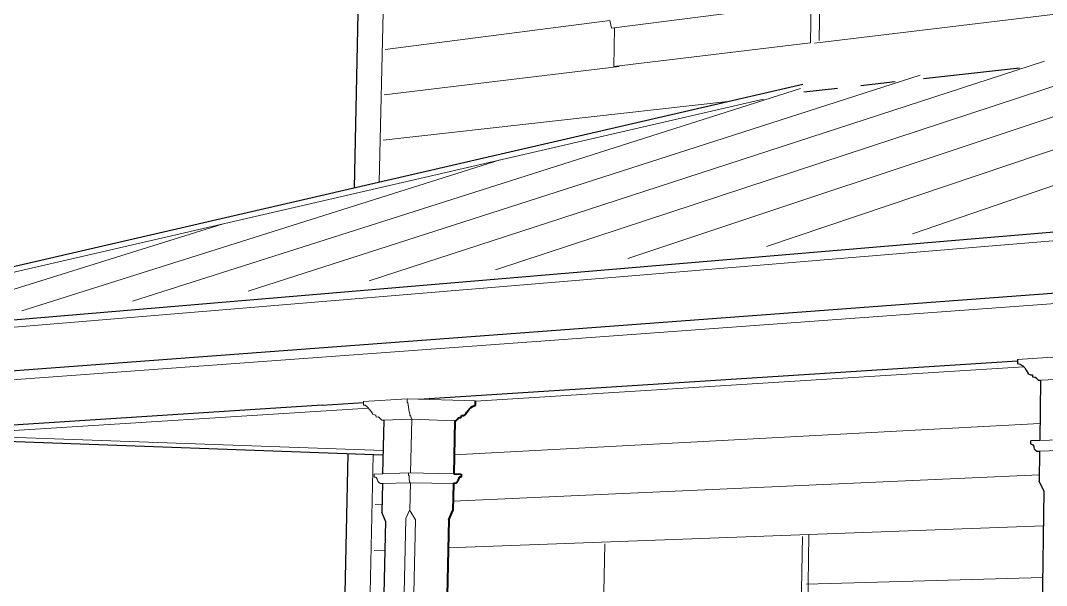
# Model space of a CAD drawing. Header units: inches. Extents: x -54 to 15382, y 469 to 41738.
# Drawn here: x 1100.9 to 1415.7, y 11396.4 to 11569.8 of the extents above; entities that cross this region are included whole.
import ezdxf

# ---------------------------------------------------------------- set-up
doc = ezdxf.new("R2010")
doc.units = ezdxf.units.IN
doc.header["$MEASUREMENT"] = 0
for name, color, linetype, lineweight in [('1', 7, 'Continuous', 9), ('2', 7, 'Continuous', 18), ('3', 7, 'Continuous', 30), ('4', 7, 'Continuous', 40)]:
    doc.layers.add(name, color=color, linetype=linetype, lineweight=lineweight)

msp = doc.modelspace()

# ---------------------------------------------------------------- linework, layer by layer
at = {"layer": '1'}
for p, q in [((1345.9371646, 11563.6170295), (1348.5900499, 11741.5167342)), ((1215.2150441, 11712.6615786), (1210.9345409, 11520.227646)), ((1343.2295284, 11562.9237174), (1343.4307493, 11575.3118341)), ((1344.5261461, 11562.885798), (1460.5100606, 11576.8065858)), ((1374.5052471, 11504.3177347), (1585.2053659, 11576.5208616)), ((1212.7411412, 11560.9194514), (1281.7049458, 11569.7645167)), ((1281.7049458, 11569.7645167), (1282.1771894, 11567.437362)), ((1329.7994985, 11500.4590739), (1539.8632366, 11571.4153039)), ((1282.9384154, 11555.6809341), (1283.1640644, 11567.5625901)), ((1287.2100203, 11496.7830736), (1496.4789899, 11566.5302052)), ((1282.9384154, 11555.6809341), (1343.2295284, 11562.9237174)), ((1246.5900178, 11493.2770634), (1454.9284933, 11561.8515881)), ((1207.8059657, 11489.9295185), (1415.0978904, 11557.3666324)), ((1170.7361426, 11486.7299328), (1376.8825596, 11553.0635575)), ((1212.4327894, 11547.0314997), (1284.5534074, 11555.6876639)), ((1135.269354, 11483.6687089), (1340.1861961, 11548.9315195)), ((1019.4856013, 11474.1941283), (1328.8398266, 11545.6997609)), ((1212.124046, 11533.1259141), (1317.9018256, 11544.9494114)), ((1101.3038191, 11480.7370619), (1248.0820663, 11527.0330214)), ((1016.7430543, 11468.8570606), (1684.3814332, 11524.4246554)), ((1068.7461948, 11477.9269349), (1162.7676162, 11507.3130265)), ((1046.7599197, 11455.8255844), (1684.1069081, 11502.344588)), ((1240.5138711, 11452.9408524), (1408.7113987, 11463.5426872)), ((1207.6119394, 11450.8669762), (1077.6438082, 11442.6748186)), ((1233.8906969, 11436.5048317), (1413.6546522, 11446.1453233)), ((1212.129985, 11437.8081279), (1077.6438082, 11442.6748186)), ((1209.0732414, 11436.5512233), (1203.4155825, 11182.2059984)), ((1209.3326396, 11430.5408619), (1219.9102404, 11430.9551246)), ((1209.3406544, 11429.7073272), (1209.3326396, 11430.5408619)), ((1219.9102404, 11430.9551246), (1233.7678077, 11430.6852826)), ((1272.0538809, 11424.005998), (1413.4507548, 11430.4080274)), ((1209.7734513, 11429.7073272), (1209.3406544, 11429.7073272)), ((1210.0219087, 11429.5229878), (1209.7734513, 11429.7073272)), ((1210.2891821, 11429.0917876), (1210.0219087, 11429.5229878)), ((1210.5396433, 11428.4606254), (1210.2891821, 11429.0917876)), ((1210.8201598, 11428.0097954), (1210.5396433, 11428.4606254)), ((1211.2709898, 11427.6992235), (1210.8201598, 11428.0097954)), ((1211.7318384, 11427.6791866), (1211.2709898, 11427.6992235)), ((1272.0538809, 11424.005998), (1233.5899887, 11422.2644675)), ((1211.7659048, 11421.3386956), (1209.6399137, 11421.2423582)), ((1220.1891463, 11419.5917826), (1219.0706391, 11416.9948357)), ((1219.0706391, 11416.9948357), (1214.0651215, 11187.0731341)), ((1232.1110993, 11408.0182722), (1414.7098156, 11414.7643124)), ((1339.9204985, 11237.3312575), (1342.7576571, 11412.0002325)), ((1280.1573008, 11409.2400416), (1277.9841434, 11294.8114161)), ((1209.3276132, 11407.1765449), (1212.6202394, 11407.2981898)), ((1341.9776587, 11396.8382067), (1414.5054223, 11398.9075604))]:
    msp.add_line(p, q, dxfattribs=at)
at = {"layer": '1', "ltscale": 0.25}
msp.add_line((1413.5867166, 11440.9018928), (1423.9785286, 11441.3164597), dxfattribs=at)
at = {"layer": '2'}
for p, q in [((1282.1771894, 11567.437362), (1342.4336353, 11575.0835189)), ((1240.5149556, 11453.0623208), (1219.493476, 11453.7387641)), ((1220.9065055, 11447.4471593), (1220.5480746, 11430.9427044)), ((1220.2459914, 11427.9484324), (1211.7318384, 11427.6791866)), ((1220.4833331, 11427.9615901), (1220.2976943, 11419.4135908)), ((1233.7048767, 11427.7051174), (1220.3936036, 11427.9633307)), ((1222.0480884, 11416.5401522), (1220.2976943, 11419.4135908)), ((1222.0480884, 11416.5401522), (1217.0827635, 11187.0353599)), ((1337.9459064, 11237.6388125), (1340.7692969, 11411.4601629))]:
    msp.add_line(p, q, dxfattribs=at)
at = {"layer": '2', "ltscale": 0.25}
for p, q in [((1220.9091556, 11447.4443054), (1234.1107668, 11446.9264807)), ((1424.3102117, 11437.9857153), (1413.5440286, 11437.6071263))]:
    msp.add_line(p, q, dxfattribs=at)
at = {"layer": '2'}
for points in [[(1406.7553842, 11465.810228), (1423.7562569, 11466.8929765)], [(1414.0823924, 11459.431302), (1424.5434094, 11459.9304146)], [(1206.0662604, 11452.8658874), (1219.493476, 11453.7387641)], [(1206.0662604, 11452.8658874), (1206.0662604, 11451.757722), (1206.5942325, 11451.757722), (1207.2754869, 11451.2768366), (1208.1571102, 11450.2028591), (1208.6620398, 11449.4655015), (1208.9611687, 11449.0058955), (1209.6724784, 11448.6552499), (1209.9029027, 11448.6652683), (1209.9930687, 11448.1242722), (1210.7428183, 11448.131473), (1211.1435562, 11447.750772), (1211.6945707, 11447.1596837), (1212.1253639, 11447.1095914), (1220.7053731, 11447.4710382)], [(1219.493476, 11453.7387641), (1219.493476, 11452.6166981), (1219.7371246, 11452.5589918), (1219.9029768, 11451.1568148), (1220.0908227, 11449.6665709), (1220.3037147, 11449.1280794), (1220.3037147, 11448.7022955), (1220.5166067, 11448.4768804), (1220.6887498, 11447.9151724), (1220.7789158, 11447.5845636), (1220.9091556, 11447.4443054)], [(1219.9102404, 11430.9551246), (1219.932755, 11430.3076471), (1220.0629948, 11430.037149), (1220.1531609, 11429.205618), (1220.2132715, 11428.2538656), (1220.3936036, 11427.9633307)]]:
    msp.add_lwpolyline(points, dxfattribs=at)
at = {"layer": '3'}
for p, q in [((1207.5375025, 11710.9868492), (1203.1867495, 11518.4370137)), ((1407.3988045, 11555.2082956), (1377.9715886, 11551.9150157)), ((1012.807775, 11474.4375391), (1340.8934759, 11550.2631312)), ((1369.2714109, 11550.9413551), (1358.6572533, 11549.7534958)), ((1351.5456732, 11548.9576195), (1341.2413239, 11547.8044317)), ((1014.1187339, 11470.7465241), (1684.406883, 11527.4869309)), ((1017.247265, 11456.2653996), (1684.3616374, 11506.1209135)), ((1223.1035479, 11453.6225968), (1406.7562668, 11465.3916376)), ((1413.8266315, 11459.4190992), (1413.5867166, 11440.9018928)), ((1193.3909269, 11451.718519), (1206.0662604, 11452.5307941)), ((1193.3909269, 11451.718519), (1058.6997511, 11443.0870871)), ((1212.335803, 11447.1184565), (1211.9716165, 11430.6442152)), ((1212.0998002, 11436.4426963), (1075.4269263, 11441.3987655)), ((1415.0478565, 11440.9893971), (1415.0475807, 11440.9679978)), ((1201.3427656, 11436.8284246), (1195.5323807, 11179.6801414)), ((1413.5440286, 11437.6071263), (1413.4258413, 11428.4851469)), ((1213.1368089, 11430.7215743), (1213.1361086, 11430.6898215)), ((1211.9061922, 11427.6847003), (1211.7117719, 11418.8899558)), ((1414.8472643, 11425.4275276), (1413.4258413, 11428.4851469)), ((1414.8472643, 11425.4275276), (1411.5409046, 11168.921426)), ((1212.8154834, 11416.1513552), (1211.7117719, 11418.8899558)), ((1212.8154834, 11416.1513552), (1207.7766693, 11187.6708269))]:
    msp.add_line(p, q, dxfattribs=at)
for points in [[(1406.7553842, 11465.810228), (1406.7580747, 11464.5341969), (1407.4912997, 11464.3225572), (1408.4330337, 11463.8416718), (1408.9740298, 11463.2606019), (1409.4248599, 11462.4591262), (1409.6953579, 11461.9882593), (1410.0359851, 11461.4773185), (1410.3465569, 11461.2268574), (1410.7873686, 11461.106636), (1411.3383831, 11461.0865991), (1411.3283647, 11460.4053448), (1412.0496928, 11460.3752894), (1412.4103569, 11460.3552525), (1412.4203753, 11460.1448652), (1412.744112, 11459.9211486), (1412.9925695, 11459.6566616), (1413.0659489, 11459.3828058), (1413.8266315, 11459.4190992)], [(1413.5867166, 11440.9018928), (1410.907327, 11440.7806489), (1410.7570503, 11440.6203537), (1410.8071425, 11439.9090441), (1411.1377513, 11439.8389149), (1411.4883969, 11439.5684169), (1411.7588949, 11439.1479627), (1411.8113115, 11438.7789553), (1411.930034, 11438.3614145), (1412.2121535, 11438.0331301), (1412.7234349, 11437.676273), (1413.180276, 11437.5961254), (1413.4607925, 11437.6041402), (1413.5440286, 11437.6071263)]]:
    msp.add_lwpolyline(points, dxfattribs=at)
at = {"layer": '4'}
for p, q in [((1240.5024325, 11451.6597383), (1240.5149556, 11453.0623208)), ((1237.5219448, 11449.0674653), (1237.8350212, 11449.5934338)), ((1237.8350212, 11449.5934338), (1238.210713, 11450.1444483)), ((1238.210713, 11450.1444483), (1238.4987433, 11450.5577092)), ((1238.4987433, 11450.5577092), (1239.0497578, 11451.0586315)), ((1239.0497578, 11451.0586315), (1239.5632032, 11451.384231)), ((1239.5632032, 11451.384231), (1239.9388949, 11451.5345077)), ((1239.9388949, 11451.5345077), (1240.2770175, 11451.6221691)), ((1240.2770175, 11451.6221691), (1240.5024325, 11451.6597383)), ((1234.1107668, 11446.9264807), (1233.7678077, 11430.6852826)), ((1236.106487, 11447.9691344), (1236.1565793, 11448.6203335)), ((1236.1565793, 11448.6203335), (1236.7476676, 11448.6203335)), ((1236.7476676, 11448.6203335), (1237.1712992, 11448.7669119)), ((1237.1712992, 11448.7669119), (1237.5219448, 11449.0674653)), ((1233.7678077, 11430.6852826), (1236.0773883, 11430.6403092)), ((1236.0773883, 11430.6403092), (1236.0863297, 11429.6937914)), ((1233.7048767, 11427.7051174), (1233.5299893, 11419.4231314)), ((1234.4692723, 11427.8202618), (1233.7048767, 11427.7051174)), ((1234.7821685, 11428.0562162), (1234.4692723, 11427.8202618)), ((1235.061269, 11428.4168228), (1234.7821685, 11428.0562162)), ((1235.1886769, 11428.8923157), (1235.061269, 11428.4168228)), ((1235.3682075, 11429.3283185), (1235.1886769, 11428.8923157)), ((1235.4195019, 11429.6489088), (1235.3682075, 11429.3283185)), ((1236.0863297, 11429.6937914), (1235.4195019, 11429.6489088)), ((1232.2920663, 11416.5665236), (1233.5299893, 11419.4231314)), ((1232.2920663, 11416.5665236), (1227.4529752, 11187.9846343))]:
    msp.add_line(p, q, dxfattribs=at)
at = {"layer": '4', "flags": 128}
msp.add_lwpolyline([(1234.1107668, 11446.9264807), (1234.5205983, 11447.0630912), (1234.7109488, 11447.2334048), (1235.0115022, 11447.574032), (1235.2719818, 11447.8645669), (1235.6226274, 11447.9647514), (1236.106487, 11447.9691344)], dxfattribs=at)

doc.saveas('drawing.dxf')
